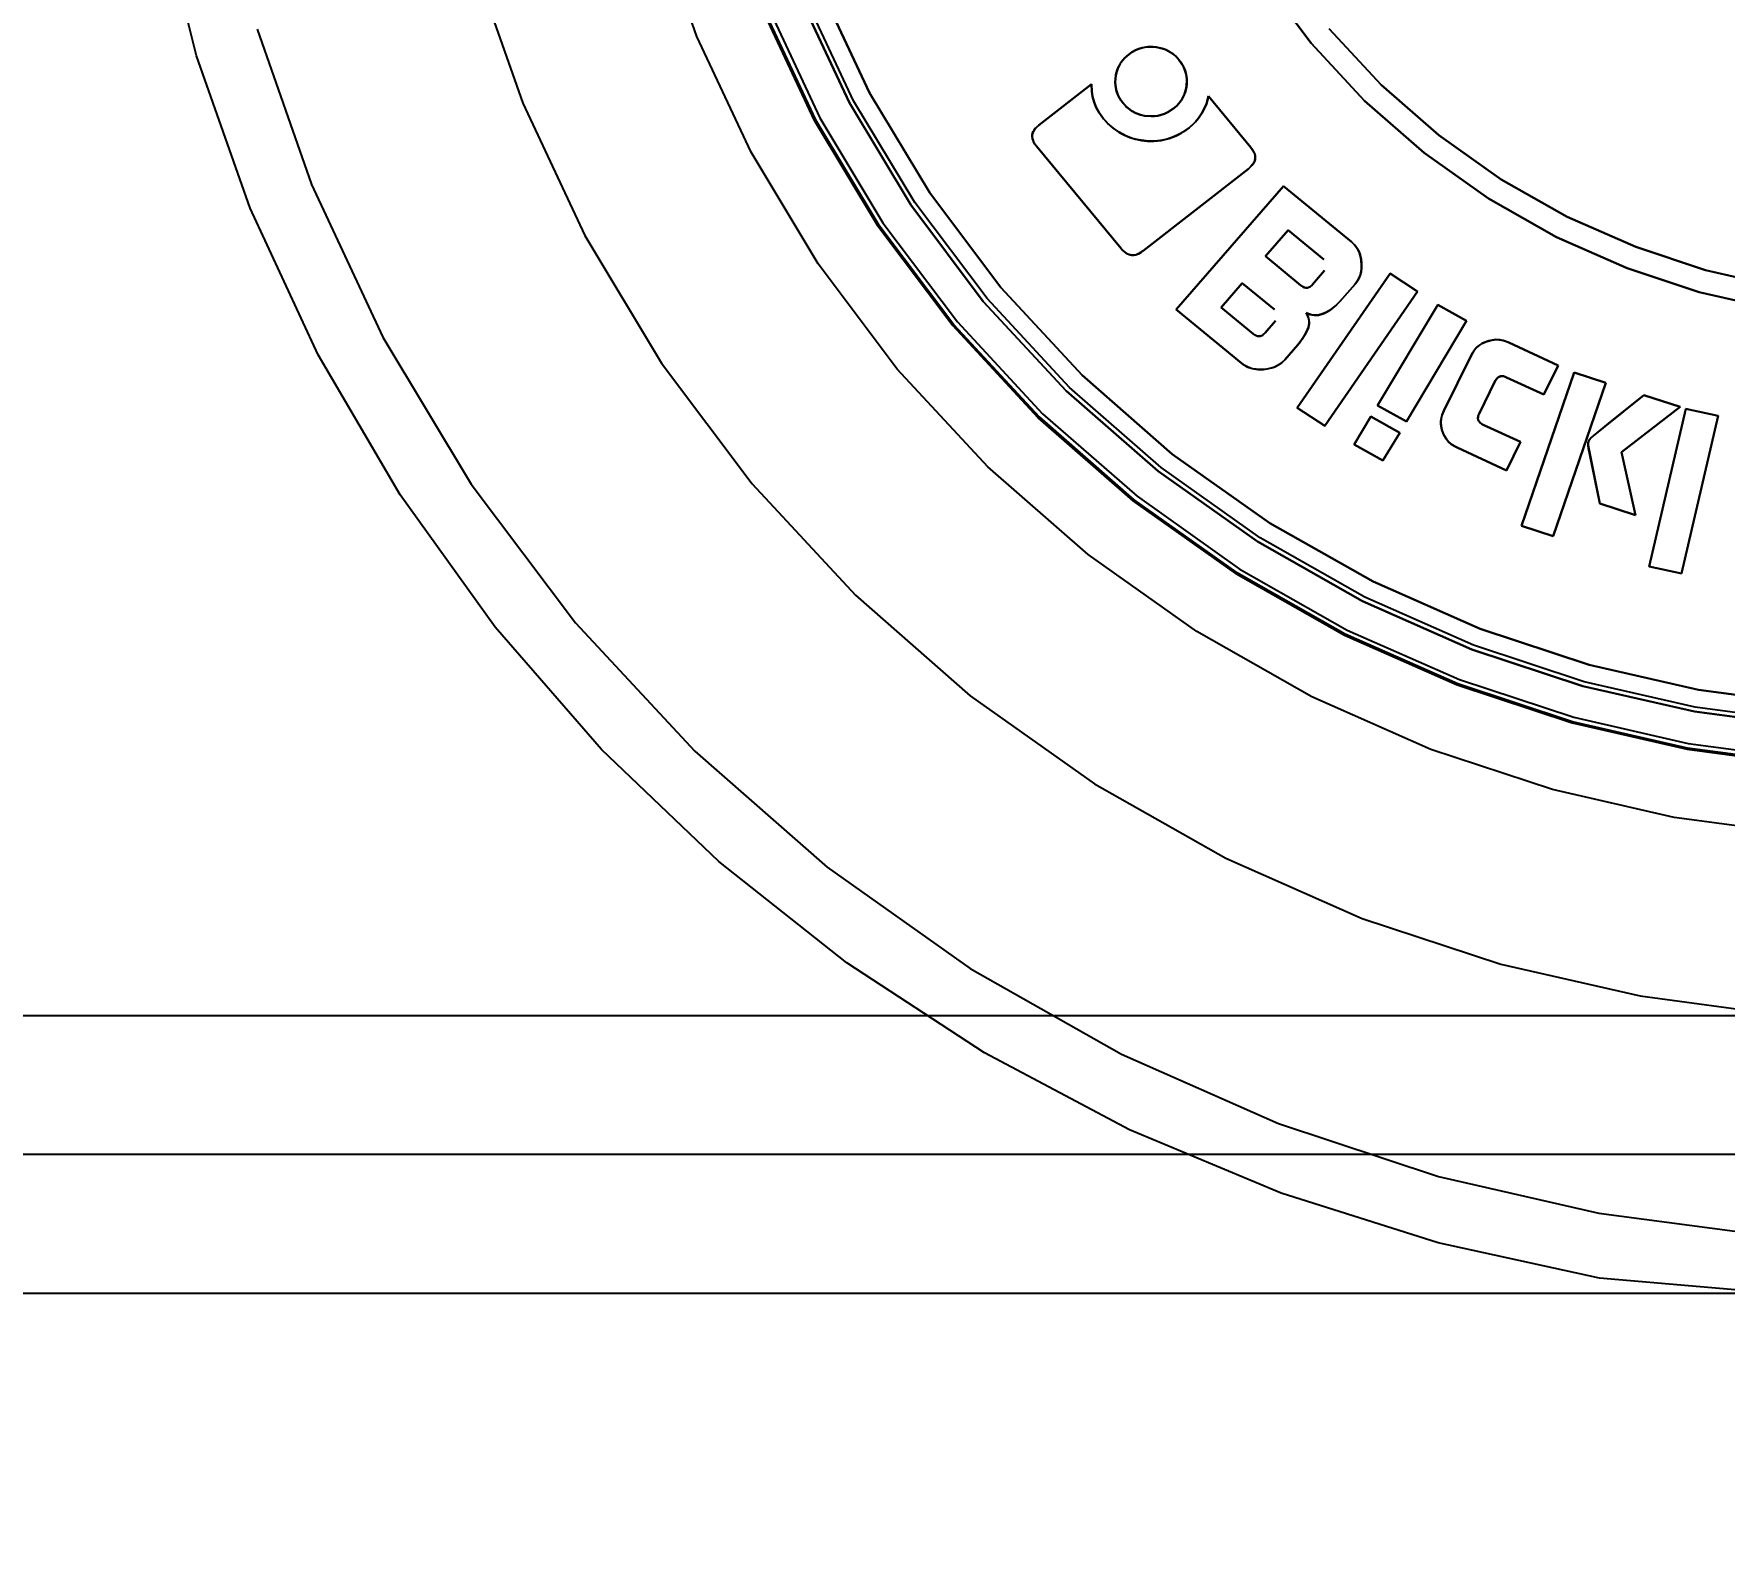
# Model space of a CAD drawing. Header units: millimetres. Extents: x 10366 to 13995, y 24552 to 29685.
# Drawn here: x 11271.51 to 11308.04, y 27949.26 to 27981.91 of the extents above; entities that cross this region are included whole.
import ezdxf

# ---------------------------------------------------------------- set-up
doc = ezdxf.new("R2010")
doc.units = ezdxf.units.MM
doc.header["$LTSCALE"] = 3
doc.layers.add('DomyÅ›lny', color=7, linetype='Continuous')
doc.styles.get("Standard").update_dxf_attribs({"font": 'arial.ttf'})
doc.dimstyles.new('MATEUSZ', dxfattribs={"dimtxt": 35, "dimasz": 16, "dimexe": 0.18, "dimexo": 0.0625, "dimgap": 0.09, "dimtad": 0, "dimdec": 0, "dimdsep": 46, "dimtxsty": 'Standard', "dimblk": 'DOT', "dimcen": 0.09, "dimse1": 1, "dimse2": 1, "dimadec": 0, "dimazin": 0, "dimtfac": 1, "dimtdec": 0, "dimtofl": 0, "dimtmove": 0, "dimatfit": 3, "dimfxl": 1, "dimtolj": 1, "dimtzin": 0, "dimlwd": 9, "dimlwe": 9, "dimarcsym": 0})

# ---------------------------------------------------------------- blocks, each defined once
blk = doc.blocks.new('_Dot')
at = {"color": 0, "linetype": 'ByBlock', "lineweight": -2}
blk.add_line((-0.5, 0), (-1, 0), dxfattribs=at)
at = {"color": 0, "linetype": 'ByBlock', "const_width": 0.5}
blk.add_lwpolyline([(-0.25, 0, 1), (0.25, 0, 1)], format="xyb", close=True, dxfattribs=at)
blk = doc.blocks.new('*D13')
at = {"color": 0, "lineweight": 9, "transparency": 16777216}
for p, q in [((11206.956, 27786.564), (11539.416, 27786.564)), ((11948.956, 27786.564), (11616.496, 27786.564))]:
    blk.add_line(p, q, dxfattribs=at)
at = {"layer": 'Defpoints', "color": 0, "transparency": 16777216}
for p in [(11190.956, 27954.706), (11964.956, 27954.706), (11964.956, 27786.564)]:
    blk.add_point(p, dxfattribs=at)
at = {"color": 0, "lineweight": 9, "transparency": 16777216, "xscale": 16, "yscale": 16, "zscale": 16, "rotation": 180}
blk.add_blockref('_Dot', (11190.956, 27786.564), dxfattribs=at)
at = {"color": 0, "lineweight": 9, "transparency": 16777216, "xscale": 16, "yscale": 16, "zscale": 16}
blk.add_blockref('_Dot', (11964.956, 27786.564), dxfattribs=at)
at = {"color": 0, "transparency": 16777216, "insert": (11577.956, 27786.564), "char_height": 35, "attachment_point": 5}
blk.add_mtext('\\A1;774', dxfattribs=at)

msp = doc.modelspace()

# ---------------------------------------------------------------- linework, layer by layer
at = {"layer": 'DomyÅ›lny'}
for p, q in [((11298.126, 27977.107), (11298.617, 27977.671)), ((11298.617, 27977.671), (11298.126, 27977.107)), ((11299.404, 27976.797), (11299.144, 27976.498)), ((11299.144, 27976.498), (11299.404, 27976.797)), ((11297.166, 27976.003), (11297.624, 27976.53)), ((11297.624, 27976.53), (11297.166, 27976.003)), ((11299.733, 27976.13), (11300.063, 27976.508)), ((11300.063, 27976.508), (11299.733, 27976.13)), ((11299.407, 27973.447), (11301.412, 27976.344)), ((11301.412, 27976.344), (11299.407, 27973.447)), ((11298.344, 27975.711), (11298.116, 27975.45)), ((11298.116, 27975.45), (11298.344, 27975.711)), ((11301.17, 27973.538), (11302.468, 27975.711)), ((11302.468, 27975.711), (11301.17, 27973.538)), ((11298.545, 27974.873), (11298.823, 27975.193)), ((11298.823, 27975.193), (11298.545, 27974.873)), ((11304.139, 27974.119), (11304.45, 27974.751)), ((11304.45, 27974.751), (11304.139, 27974.119)), ((11302.742, 27973.703), (11303.091, 27974.413)), ((11303.091, 27974.413), (11302.742, 27973.703)), ((11300.405, 27973.645), (11300.044, 27973.041)), ((11300.044, 27973.041), (11300.405, 27973.645)), ((11307.114, 27970.254), (11307.91, 27973.657)), ((11307.91, 27973.657), (11307.114, 27970.254)), ((11300.665, 27972.692), (11301.026, 27973.296)), ((11301.026, 27973.296), (11300.665, 27972.692)), ((11303.334, 27972.48), (11303.636, 27973.095)), ((11303.636, 27973.095), (11303.334, 27972.48)), ((11218.956, 27960.706), (11961.956, 27960.706)), ((11193.956, 27957.706), (11961.956, 27957.706)), ((11193.956, 27954.706), (11961.956, 27954.706))]:
    msp.add_line(p, q, dxfattribs=at)
for points in [[(11305.342, 27955.029, 0), (11301.861, 27955.792, 0), (11298.468, 27956.864, 0), (11295.191, 27958.235, 0), (11292.058, 27959.895, 0), (11289.077, 27961.841, 0), (11286.315, 27964.031, 0), (11283.778, 27966.452, 0), (11281.478, 27969.097, 0), (11279.427, 27971.953, 0), (11277.659, 27974.978, 0), (11276.188, 27978.15, 0), (11275.025, 27981.439, 0), (11274.182, 27984.817, 0)], [(11309.559, 27964.638, 0), (11306.958, 27964.985, 0), (11304.326, 27965.586, 0), (11301.701, 27966.453, 0), (11299.125, 27967.591, 0), (11296.642, 27968.998, 0), (11294.296, 27970.661, 0), (11292.127, 27972.56, 0), (11290.171, 27974.666, 0), (11288.458, 27976.945, 0), (11287.01, 27979.356, 0), (11285.838, 27981.857, 0), (11284.945, 27984.405, 0)], [(11281.059, 27983.325, 0), (11282.079, 27980.412, 0), (11283.419, 27977.553, 0), (11285.075, 27974.797, 0), (11287.033, 27972.192, 0), (11289.268, 27969.784, 0), (11291.748, 27967.613, 0), (11294.431, 27965.712, 0), (11297.269, 27964.105, 0), (11300.213, 27962.803, 0), (11303.214, 27961.813, 0), (11306.222, 27961.126, 0), (11309.196, 27960.729, 0)], [(11298.096, 27983.063, 0), (11299.11, 27981.713, 0), (11300.268, 27980.465, 0), (11301.553, 27979.341, 0), (11302.943, 27978.356, 0), (11304.414, 27977.522, 0), (11305.939, 27976.848, 0), (11307.494, 27976.335, 0), (11309.053, 27975.979, 0), (11310.594, 27975.774, 0), (11312.097, 27975.708, 0), (11313.6, 27975.774, 0), (11315.141, 27975.979, 0), (11316.7, 27976.335, 0), (11318.254, 27976.848, 0), (11319.78, 27977.522, 0), (11321.251, 27978.356, 0), (11322.64, 27979.341, 0), (11323.925, 27980.465, 0), (11325.084, 27981.713, 0), (11326.098, 27983.063, 0)], [(11326.098, 27983.063, 0), (11325.084, 27981.713, 0), (11323.925, 27980.465, 0), (11322.64, 27979.341, 0), (11321.251, 27978.356, 0), (11319.78, 27977.522, 0), (11318.254, 27976.848, 0), (11316.7, 27976.335, 0), (11315.141, 27975.979, 0), (11313.6, 27975.774, 0), (11312.097, 27975.708, 0), (11310.594, 27975.774, 0), (11309.053, 27975.979, 0), (11307.494, 27976.335, 0), (11305.939, 27976.848, 0), (11304.414, 27977.522, 0), (11302.943, 27978.356, 0), (11301.553, 27979.341, 0), (11300.268, 27980.465, 0), (11299.11, 27981.713, 0), (11298.096, 27983.063, 0)], [(11309.774, 27966.952, 0), (11307.393, 27967.27, 0), (11304.984, 27967.82, 0), (11302.582, 27968.613, 0), (11300.224, 27969.655, 0), (11297.952, 27970.942, 0), (11295.804, 27972.464, 0), (11293.819, 27974.203, 0), (11292.029, 27976.13, 0), (11290.461, 27978.216, 0), (11289.135, 27980.423, 0), (11288.062, 27982.712, 0)], [(11288.062, 27982.712, 0), (11289.135, 27980.423, 0), (11290.461, 27978.216, 0), (11292.029, 27976.13, 0), (11293.819, 27974.203, 0), (11295.804, 27972.464, 0), (11297.952, 27970.942, 0), (11300.224, 27969.655, 0), (11302.582, 27968.613, 0), (11304.984, 27967.82, 0), (11307.393, 27967.27, 0), (11309.774, 27966.952, 0)], [(11309.783, 27967.052, 0), (11307.412, 27967.368, 0), (11305.013, 27967.916, 0), (11302.62, 27968.706, 0), (11300.272, 27969.744, 0), (11298.008, 27971.026, 0), (11295.869, 27972.542, 0), (11293.891, 27974.273, 0), (11292.109, 27976.193, 0), (11290.547, 27978.271, 0), (11289.227, 27980.469, 0), (11288.158, 27982.749, 0)], [(11288.519, 27982.887, 0), (11289.571, 27980.642, 0), (11290.872, 27978.477, 0), (11292.41, 27976.431, 0), (11294.166, 27974.54, 0), (11296.113, 27972.834, 0), (11298.22, 27971.341, 0), (11300.45, 27970.078, 0), (11302.762, 27969.056, 0), (11305.119, 27968.278, 0), (11307.483, 27967.739, 0), (11309.818, 27967.427, 0)], [(11309.818, 27967.427, 0), (11307.483, 27967.739, 0), (11305.119, 27968.278, 0), (11302.762, 27969.056, 0), (11300.45, 27970.078, 0), (11298.22, 27971.341, 0), (11296.113, 27972.834, 0), (11294.166, 27974.54, 0), (11292.41, 27976.431, 0), (11290.872, 27978.477, 0), (11289.571, 27980.642, 0), (11288.519, 27982.887, 0)], [(11287.272, 27982.408, 0), (11288.38, 27980.044, 0), (11289.75, 27977.764, 0), (11291.369, 27975.61, 0), (11293.217, 27973.619, 0), (11295.268, 27971.824, 0), (11297.487, 27970.251, 0), (11299.834, 27968.922, 0), (11302.269, 27967.846, 0), (11304.75, 27967.026, 0), (11307.239, 27966.458, 0), (11309.698, 27966.13, 0)], [(11312.097, 27966.025, 0), (11309.698, 27966.13, 0), (11307.239, 27966.458, 0), (11304.75, 27967.026, 0), (11302.269, 27967.846, 0), (11299.834, 27968.922, 0), (11297.487, 27970.251, 0), (11295.268, 27971.824, 0), (11293.217, 27973.619, 0), (11291.369, 27975.61, 0), (11289.75, 27977.764, 0), (11288.38, 27980.044, 0), (11287.272, 27982.408, 0)], [(11312.097, 27966.051, 0), (11309.7, 27966.156, 0), (11307.243, 27966.483, 0), (11304.757, 27967.051, 0), (11302.279, 27967.869, 0), (11299.846, 27968.944, 0), (11297.501, 27970.273, 0), (11295.285, 27971.843, 0), (11293.236, 27973.637, 0), (11291.389, 27975.626, 0), (11289.771, 27977.778, 0), (11288.403, 27980.055, 0), (11287.296, 27982.417, 0)], [(11287.296, 27982.417, 0), (11288.403, 27980.055, 0), (11289.771, 27977.778, 0), (11291.389, 27975.626, 0), (11293.236, 27973.637, 0), (11295.285, 27971.843, 0), (11297.501, 27970.273, 0), (11299.846, 27968.944, 0), (11302.279, 27967.869, 0), (11304.757, 27967.051, 0), (11307.243, 27966.483, 0), (11309.7, 27966.156, 0)], [(11287.392, 27982.454, 0), (11288.495, 27980.101, 0), (11289.857, 27977.833, 0), (11291.469, 27975.689, 0), (11293.309, 27973.707, 0), (11295.35, 27971.921, 0), (11297.557, 27970.356, 0), (11299.893, 27969.033, 0), (11302.316, 27967.962, 0), (11304.786, 27967.147, 0), (11307.262, 27966.581, 0), (11309.709, 27966.255, 0)], [(11276.336, 27982.013, 0), (11277.512, 27978.656, 0), (11279.056, 27975.362, 0), (11280.964, 27972.187, 0), (11283.219, 27969.186, 0), (11285.795, 27966.412, 0), (11288.652, 27963.91, 0), (11291.743, 27961.72, 0), (11295.013, 27959.868, 0), (11298.405, 27958.369, 0), (11301.862, 27957.227, 0), (11305.328, 27956.436, 0), (11308.755, 27955.979, 0), (11312.097, 27955.833, 0)], [(11324.689, 27982.024, 0), (11323.566, 27980.815, 0), (11322.32, 27979.724, 0), (11320.972, 27978.769, 0), (11319.546, 27977.961, 0), (11318.067, 27977.308, 0), (11316.56, 27976.81, 0), (11315.048, 27976.465, 0), (11313.554, 27976.266, 0), (11312.097, 27976.202, 0), (11310.639, 27976.266, 0), (11309.146, 27976.465, 0), (11307.634, 27976.81, 0), (11306.127, 27977.308, 0), (11304.647, 27977.961, 0), (11303.221, 27978.769, 0), (11301.874, 27979.724, 0), (11300.628, 27980.815, 0), (11299.505, 27982.024, 0)], [(11299.505, 27982.024, 0), (11300.628, 27980.815, 0), (11301.874, 27979.724, 0), (11303.221, 27978.769, 0), (11304.647, 27977.961, 0), (11306.127, 27977.308, 0), (11307.634, 27976.81, 0), (11309.146, 27976.465, 0), (11310.639, 27976.266, 0), (11312.097, 27976.202, 0), (11313.554, 27976.266, 0), (11315.048, 27976.465, 0), (11316.56, 27976.81, 0), (11318.067, 27977.308, 0), (11319.546, 27977.961, 0), (11320.972, 27978.769, 0), (11322.32, 27979.724, 0), (11323.566, 27980.815, 0), (11324.689, 27982.024, 0)], [(11295.17, 27981.467, 0), (11295.086, 27981.393, 0), (11295.037, 27981.338, 0), (11294.988, 27981.268, 0), (11294.944, 27981.185, 0), (11294.913, 27981.102, 0), (11294.893, 27981.02, 0), (11294.882, 27980.941, 0), (11294.879, 27980.87, 0), (11294.889, 27980.755, 0), (11294.904, 27980.684, 0), (11294.934, 27980.599, 0), (11294.966, 27980.534, 0), (11295.05, 27980.412, 0)], [(11295.05, 27980.412, 0), (11295, 27980.479, 0), (11294.948, 27980.569, 0), (11294.915, 27980.65, 0), (11294.899, 27980.704, 0), (11294.883, 27980.8, 0), (11294.879, 27980.865, 0), (11294.882, 27980.94, 0), (11294.894, 27981.027, 0), (11294.923, 27981.132, 0), (11294.946, 27981.189, 0), (11294.976, 27981.247, 0), (11295.01, 27981.301, 0), (11295.08, 27981.387, 0), (11295.17, 27981.467, 0)], [(11295.17, 27981.467, 0), (11295.236, 27981.514, 0), (11295.331, 27981.566, 0), (11295.391, 27981.591, 0), (11295.459, 27981.611, 0), (11295.524, 27981.625, 0), (11295.64, 27981.634, 0), (11295.731, 27981.63, 0), (11295.865, 27981.606, 0), (11295.963, 27981.573, 0), (11296.018, 27981.547, 0), (11296.083, 27981.509, 0), (11296.136, 27981.471, 0), (11296.181, 27981.433, 0), (11296.256, 27981.353, 0)], [(11296.256, 27981.353, 0), (11296.186, 27981.428, 0), (11296.143, 27981.466, 0), (11296.091, 27981.504, 0), (11296.028, 27981.542, 0), (11295.982, 27981.565, 0), (11295.895, 27981.598, 0), (11295.769, 27981.626, 0), (11295.69, 27981.633, 0), (11295.585, 27981.632, 0), (11295.459, 27981.611, 0), (11295.392, 27981.591, 0), (11295.331, 27981.567, 0), (11295.236, 27981.514, 0), (11295.17, 27981.467, 0)], [(11296.139, 27980.297, 0), (11296.209, 27980.359, 0), (11296.282, 27980.441, 0), (11296.318, 27980.493, 0), (11296.351, 27980.552, 0), (11296.376, 27980.61, 0), (11296.408, 27980.714, 0), (11296.421, 27980.795, 0), (11296.426, 27980.916, 0), (11296.417, 27981.012, 0), (11296.401, 27981.083, 0), (11296.359, 27981.192, 0), (11296.308, 27981.283, 0), (11296.256, 27981.353, 0)], [(11296.256, 27981.353, 0), (11296.339, 27981.232, 0), (11296.375, 27981.157, 0), (11296.395, 27981.103, 0), (11296.413, 27981.033, 0), (11296.425, 27980.944, 0), (11296.425, 27980.829, 0), (11296.416, 27980.759, 0), (11296.395, 27980.665, 0), (11296.351, 27980.552, 0), (11296.318, 27980.493, 0), (11296.282, 27980.441, 0), (11296.209, 27980.359, 0), (11296.139, 27980.297, 0)], [(11294.366, 27980.829, 0), (11293.23, 27979.942, 0)], [(11293.23, 27979.942, 0), (11294.366, 27980.829, 0)], [(11294.629, 27980.078, 0), (11294.526, 27980.221, 0), (11294.471, 27980.32, 0), (11294.422, 27980.44, 0), (11294.388, 27980.562, 0), (11294.371, 27980.668, 0), (11294.366, 27980.829, 0)], [(11294.366, 27980.829, 0), (11294.371, 27980.668, 0), (11294.388, 27980.562, 0), (11294.422, 27980.44, 0), (11294.471, 27980.32, 0), (11294.526, 27980.221, 0), (11294.629, 27980.078, 0)], [(11295.05, 27980.412, 0), (11295.118, 27980.34, 0), (11295.163, 27980.3, 0), (11295.23, 27980.251, 0), (11295.328, 27980.199, 0), (11295.426, 27980.163, 0), (11295.514, 27980.144, 0), (11295.655, 27980.132, 0), (11295.728, 27980.134, 0), (11295.802, 27980.144, 0), (11295.875, 27980.16, 0), (11295.946, 27980.186, 0), (11296.014, 27980.218, 0), (11296.139, 27980.297, 0)], [(11296.139, 27980.297, 0), (11296.014, 27980.218, 0), (11295.946, 27980.186, 0), (11295.875, 27980.16, 0), (11295.802, 27980.144, 0), (11295.728, 27980.134, 0), (11295.586, 27980.135, 0), (11295.513, 27980.144, 0), (11295.426, 27980.163, 0), (11295.328, 27980.199, 0), (11295.231, 27980.251, 0), (11295.163, 27980.3, 0), (11295.118, 27980.339, 0), (11295.05, 27980.412, 0)], [(11296.898, 27980.564, 0), (11296.85, 27980.401, 0), (11296.811, 27980.309, 0), (11296.753, 27980.202, 0), (11296.682, 27980.094, 0), (11296.611, 27980.009, 0), (11296.542, 27979.941, 0), (11296.475, 27979.883, 0)], [(11296.475, 27979.883, 0), (11296.612, 27980.009, 0), (11296.682, 27980.094, 0), (11296.754, 27980.202, 0), (11296.811, 27980.309, 0), (11296.85, 27980.401, 0), (11296.898, 27980.564, 0)], [(11297.811, 27979.46, 0), (11296.898, 27980.564, 0)], [(11296.898, 27980.564, 0), (11297.811, 27979.46, 0)], [(11296.475, 27979.883, 0), (11296.354, 27979.798, 0), (11296.259, 27979.743, 0), (11296.142, 27979.688, 0), (11296.003, 27979.64, 0), (11295.861, 27979.609, 0), (11295.729, 27979.595, 0), (11295.609, 27979.594, 0), (11295.386, 27979.621, 0), (11295.254, 27979.655, 0), (11295.11, 27979.709, 0), (11294.962, 27979.786, 0), (11294.825, 27979.884, 0), (11294.713, 27979.985, 0), (11294.629, 27980.078, 0)], [(11294.629, 27980.078, 0), (11294.766, 27979.934, 0), (11294.862, 27979.855, 0), (11294.968, 27979.783, 0), (11295.08, 27979.722, 0), (11295.198, 27979.674, 0), (11295.32, 27979.636, 0), (11295.444, 27979.611, 0), (11295.572, 27979.596, 0), (11295.715, 27979.594, 0), (11295.872, 27979.611, 0), (11296.042, 27979.652, 0), (11296.198, 27979.712, 0), (11296.322, 27979.778, 0), (11296.475, 27979.883, 0)], [(11293.23, 27979.942, 0), (11293.178, 27979.896, 0), (11293.151, 27979.867, 0), (11293.126, 27979.834, 0), (11293.106, 27979.795, 0), (11293.097, 27979.774, 0), (11293.091, 27979.752, 0), (11293.087, 27979.73, 0), (11293.085, 27979.709, 0), (11293.085, 27979.689, 0), (11293.09, 27979.656, 0), (11293.096, 27979.63, 0), (11293.114, 27979.582, 0), (11293.139, 27979.538, 0), (11293.177, 27979.486, 0)], [(11293.177, 27979.486, 0), (11293.144, 27979.532, 0), (11293.115, 27979.58, 0), (11293.104, 27979.606, 0), (11293.095, 27979.633, 0), (11293.089, 27979.661, 0), (11293.085, 27979.694, 0), (11293.087, 27979.731, 0), (11293.095, 27979.767, 0), (11293.109, 27979.802, 0), (11293.127, 27979.835, 0), (11293.15, 27979.865, 0), (11293.175, 27979.893, 0), (11293.23, 27979.942, 0)], [(11293.177, 27979.486, 0), (11295.01, 27977.273, 0)], [(11295.01, 27977.273, 0), (11293.177, 27979.486, 0)], [(11297.757, 27978.997, 0), (11297.796, 27979.032, 0), (11297.84, 27979.078, 0), (11297.86, 27979.106, 0), (11297.879, 27979.137, 0), (11297.888, 27979.157, 0), (11297.896, 27979.181, 0), (11297.902, 27979.208, 0), (11297.904, 27979.236, 0), (11297.904, 27979.261, 0), (11297.901, 27979.284, 0), (11297.893, 27979.318, 0), (11297.882, 27979.347, 0), (11297.855, 27979.398, 0), (11297.811, 27979.46, 0)], [(11297.811, 27979.46, 0), (11297.87, 27979.372, 0), (11297.883, 27979.345, 0), (11297.894, 27979.316, 0), (11297.902, 27979.28, 0), (11297.904, 27979.257, 0), (11297.904, 27979.231, 0), (11297.901, 27979.202, 0), (11297.894, 27979.176, 0), (11297.886, 27979.153, 0), (11297.868, 27979.118, 0), (11297.849, 27979.089, 0), (11297.806, 27979.041, 0), (11297.757, 27978.997, 0)], [(11295.484, 27977.223, 0), (11297.757, 27978.997, 0)], [(11297.757, 27978.997, 0), (11295.484, 27977.223, 0)], [(11298.515, 27978.623, 0), (11296.195, 27975.957, 0)], [(11296.195, 27975.957, 0), (11298.515, 27978.623, 0)], [(11299.984, 27977.418, 0), (11298.515, 27978.623, 0)], [(11298.515, 27978.623, 0), (11299.984, 27977.418, 0)], [(11298.617, 27977.671, 0), (11299.384, 27977.041, 0)], [(11299.384, 27977.041, 0), (11298.617, 27977.671, 0)], [(11295.01, 27977.273, 0), (11295.045, 27977.234, 0), (11295.089, 27977.195, 0), (11295.115, 27977.177, 0), (11295.144, 27977.161, 0), (11295.182, 27977.145, 0), (11295.205, 27977.138, 0), (11295.232, 27977.134, 0), (11295.26, 27977.132, 0), (11295.285, 27977.133, 0), (11295.326, 27977.14, 0), (11295.358, 27977.15, 0), (11295.387, 27977.162, 0), (11295.44, 27977.192, 0), (11295.484, 27977.223, 0)], [(11295.484, 27977.223, 0), (11295.391, 27977.164, 0), (11295.364, 27977.152, 0), (11295.334, 27977.142, 0), (11295.297, 27977.135, 0), (11295.275, 27977.132, 0), (11295.25, 27977.132, 0), (11295.224, 27977.135, 0), (11295.199, 27977.14, 0), (11295.177, 27977.146, 0), (11295.141, 27977.162, 0), (11295.11, 27977.18, 0), (11295.083, 27977.2, 0), (11295.01, 27977.273, 0)], [(11298.892, 27976.477, 0), (11298.126, 27977.107, 0)], [(11298.126, 27977.107, 0), (11298.892, 27976.477, 0)], [(11300.063, 27976.508, 0), (11300.074, 27976.522, 0), (11300.119, 27976.587, 0), (11300.145, 27976.634, 0), (11300.169, 27976.689, 0), (11300.187, 27976.752, 0), (11300.2, 27976.83, 0), (11300.204, 27976.92, 0), (11300.196, 27977.017, 0), (11300.179, 27977.106, 0), (11300.155, 27977.183, 0), (11300.126, 27977.244, 0), (11300.093, 27977.299, 0), (11300.055, 27977.349, 0), (11300.02, 27977.386, 0), (11299.984, 27977.418, 0)], [(11299.984, 27977.418, 0), (11300.047, 27977.358, 0), (11300.079, 27977.321, 0), (11300.11, 27977.274, 0), (11300.141, 27977.215, 0), (11300.169, 27977.14, 0), (11300.191, 27977.053, 0), (11300.203, 27976.953, 0), (11300.202, 27976.857, 0), (11300.191, 27976.772, 0), (11300.174, 27976.703, 0), (11300.15, 27976.644, 0), (11300.122, 27976.593, 0), (11300.063, 27976.508, 0)], [(11300.817, 27976.733, 0), (11298.812, 27973.835, 0)], [(11298.812, 27973.835, 0), (11300.817, 27976.733, 0)], [(11301.412, 27976.344, 0), (11300.817, 27976.733, 0)], [(11300.817, 27976.733, 0), (11301.412, 27976.344, 0)], [(11297.624, 27976.53, 0), (11298.322, 27975.957, 0)], [(11298.322, 27975.957, 0), (11297.624, 27976.53, 0)], [(11299.144, 27976.498, 0), (11299.124, 27976.477, 0), (11299.095, 27976.454, 0), (11299.077, 27976.443, 0), (11299.055, 27976.433, 0), (11299.041, 27976.429, 0), (11299.025, 27976.427, 0), (11299.009, 27976.426, 0), (11298.995, 27976.427, 0), (11298.984, 27976.429, 0), (11298.967, 27976.434, 0), (11298.937, 27976.447, 0), (11298.913, 27976.462, 0), (11298.892, 27976.477, 0)], [(11298.892, 27976.477, 0), (11298.934, 27976.449, 0), (11298.964, 27976.435, 0), (11298.982, 27976.43, 0), (11298.993, 27976.427, 0), (11299.006, 27976.426, 0), (11299.021, 27976.426, 0), (11299.038, 27976.429, 0), (11299.052, 27976.432, 0), (11299.064, 27976.437, 0), (11299.083, 27976.446, 0), (11299.099, 27976.457, 0), (11299.126, 27976.479, 0), (11299.144, 27976.498, 0)], [(11297.863, 27975.43, 0), (11297.166, 27976.003, 0)], [(11297.166, 27976.003, 0), (11297.863, 27975.43, 0)], [(11299.005, 27975.882, 0), (11299.081, 27975.852, 0), (11299.13, 27975.839, 0), (11299.175, 27975.834, 0), (11299.234, 27975.834, 0), (11299.269, 27975.838, 0), (11299.319, 27975.85, 0), (11299.385, 27975.872, 0), (11299.459, 27975.908, 0), (11299.528, 27975.95, 0), (11299.639, 27976.036, 0), (11299.733, 27976.13, 0)], [(11299.733, 27976.13, 0), (11299.663, 27976.058, 0), (11299.532, 27975.953, 0), (11299.448, 27975.902, 0), (11299.358, 27975.862, 0), (11299.287, 27975.842, 0), (11299.239, 27975.835, 0), (11299.183, 27975.834, 0), (11299.117, 27975.842, 0), (11299.054, 27975.861, 0), (11299.005, 27975.882, 0)], [(11301.847, 27976.061, 0), (11300.549, 27973.887, 0)], [(11300.549, 27973.887, 0), (11301.847, 27976.061, 0)], [(11302.468, 27975.711, 0), (11301.847, 27976.061, 0)], [(11301.847, 27976.061, 0), (11302.468, 27975.711, 0)], [(11296.195, 27975.957, 0), (11297.608, 27974.797, 0)], [(11297.608, 27974.797, 0), (11296.195, 27975.957, 0)], [(11298.823, 27975.193, 0), (11298.859, 27975.236, 0), (11298.981, 27975.414, 0), (11299.036, 27975.526, 0), (11299.054, 27975.576, 0), (11299.064, 27975.619, 0), (11299.068, 27975.653, 0), (11299.067, 27975.706, 0), (11299.061, 27975.748, 0), (11299.053, 27975.777, 0), (11299.04, 27975.813, 0), (11299.005, 27975.882, 0)], [(11299.005, 27975.882, 0), (11299.031, 27975.835, 0), (11299.044, 27975.804, 0), (11299.057, 27975.762, 0), (11299.065, 27975.726, 0), (11299.068, 27975.679, 0), (11299.068, 27975.65, 0), (11299.063, 27975.615, 0), (11299.053, 27975.572, 0), (11299.035, 27975.521, 0), (11298.979, 27975.41, 0), (11298.915, 27975.312, 0), (11298.823, 27975.193, 0)], [(11298.116, 27975.45, 0), (11298.094, 27975.427, 0), (11298.079, 27975.414, 0), (11298.061, 27975.402, 0), (11298.04, 27975.39, 0), (11298.029, 27975.386, 0), (11298.016, 27975.382, 0), (11298.002, 27975.38, 0), (11297.987, 27975.378, 0), (11297.973, 27975.379, 0), (11297.962, 27975.38, 0), (11297.944, 27975.385, 0), (11297.929, 27975.39, 0), (11297.902, 27975.403, 0), (11297.88, 27975.418, 0), (11297.863, 27975.43, 0)], [(11297.863, 27975.43, 0), (11297.907, 27975.4, 0), (11297.937, 27975.387, 0), (11297.954, 27975.382, 0), (11297.965, 27975.38, 0), (11297.977, 27975.379, 0), (11297.991, 27975.379, 0), (11298.005, 27975.38, 0), (11298.018, 27975.383, 0), (11298.03, 27975.386, 0), (11298.05, 27975.395, 0), (11298.068, 27975.406, 0), (11298.084, 27975.418, 0), (11298.116, 27975.45, 0)], [(11303.381, 27975.246, 0), (11303.265, 27975.288, 0), (11303.192, 27975.302, 0), (11303.104, 27975.306, 0), (11303.021, 27975.297, 0), (11302.951, 27975.281, 0), (11302.85, 27975.245, 0), (11302.803, 27975.221, 0), (11302.756, 27975.191, 0), (11302.708, 27975.152, 0), (11302.663, 27975.108, 0), (11302.629, 27975.067, 0), (11302.568, 27974.967, 0)], [(11302.568, 27974.967, 0), (11302.598, 27975.02, 0), (11302.646, 27975.088, 0), (11302.68, 27975.126, 0), (11302.722, 27975.164, 0), (11302.764, 27975.197, 0), (11302.806, 27975.223, 0), (11302.889, 27975.261, 0), (11302.936, 27975.277, 0), (11303.015, 27975.296, 0), (11303.065, 27975.303, 0), (11303.12, 27975.306, 0), (11303.176, 27975.303, 0), (11303.227, 27975.297, 0), (11303.311, 27975.274, 0), (11303.381, 27975.246, 0)], [(11302.568, 27974.967, 0), (11301.978, 27973.766, 0)], [(11301.978, 27973.766, 0), (11302.568, 27974.967, 0)], [(11304.45, 27974.751, 0), (11303.381, 27975.246, 0)], [(11303.381, 27975.246, 0), (11304.45, 27974.751, 0)], [(11297.608, 27974.797, 0), (11297.687, 27974.741, 0), (11297.743, 27974.714, 0), (11297.814, 27974.688, 0), (11297.873, 27974.674, 0), (11297.963, 27974.662, 0), (11298.08, 27974.662, 0), (11298.201, 27974.68, 0), (11298.29, 27974.704, 0), (11298.342, 27974.724, 0), (11298.411, 27974.76, 0), (11298.463, 27974.795, 0), (11298.502, 27974.829, 0), (11298.545, 27974.873, 0)], [(11298.545, 27974.873, 0), (11298.481, 27974.81, 0), (11298.434, 27974.774, 0), (11298.371, 27974.738, 0), (11298.319, 27974.715, 0), (11298.249, 27974.691, 0), (11298.147, 27974.67, 0), (11298.026, 27974.66, 0), (11297.924, 27974.666, 0), (11297.849, 27974.679, 0), (11297.767, 27974.704, 0), (11297.708, 27974.73, 0), (11297.662, 27974.757, 0), (11297.608, 27974.797, 0)], [(11304.796, 27974.593, 0), (11303.661, 27971.281, 0)], [(11303.661, 27971.281, 0), (11304.796, 27974.593, 0)], [(11305.477, 27974.373, 0), (11304.796, 27974.593, 0)], [(11304.796, 27974.593, 0), (11305.477, 27974.373, 0)], [(11303.091, 27974.413, 0), (11303.117, 27974.455, 0), (11303.135, 27974.476, 0), (11303.146, 27974.487, 0), (11303.162, 27974.498, 0), (11303.172, 27974.503, 0), (11303.184, 27974.509, 0), (11303.198, 27974.513, 0), (11303.211, 27974.516, 0), (11303.233, 27974.517, 0), (11303.251, 27974.517, 0), (11303.271, 27974.514, 0), (11303.292, 27974.508, 0), (11303.333, 27974.492, 0)], [(11303.333, 27974.492, 0), (11303.305, 27974.504, 0), (11303.271, 27974.514, 0), (11303.251, 27974.516, 0), (11303.23, 27974.517, 0), (11303.217, 27974.517, 0), (11303.203, 27974.514, 0), (11303.188, 27974.51, 0), (11303.174, 27974.504, 0), (11303.162, 27974.498, 0), (11303.146, 27974.486, 0), (11303.134, 27974.475, 0), (11303.115, 27974.452, 0), (11303.091, 27974.413, 0)], [(11303.333, 27974.492, 0), (11304.139, 27974.119, 0)], [(11304.139, 27974.119, 0), (11303.333, 27974.492, 0)], [(11304.342, 27971.061, 0), (11305.477, 27974.373, 0)], [(11305.477, 27974.373, 0), (11304.342, 27971.061, 0)], [(11298.812, 27973.835, 0), (11299.407, 27973.447, 0)], [(11299.407, 27973.447, 0), (11298.812, 27973.835, 0)], [(11300.549, 27973.887, 0), (11301.17, 27973.538, 0)], [(11301.17, 27973.538, 0), (11300.549, 27973.887, 0)], [(11306.302, 27974.106, 0), (11305.421, 27973.4, 0), (11305.203, 27973.218, 0), (11305.151, 27973.172, 0), (11305.134, 27973.152, 0), (11305.122, 27973.134, 0), (11305.109, 27973.105, 0), (11305.102, 27973.081, 0), (11305.098, 27973.06, 0), (11305.097, 27973.041, 0), (11305.098, 27973.023, 0), (11305.352, 27971.764, 0)], [(11305.352, 27971.764, 0), (11305.135, 27972.818, 0), (11305.109, 27972.956, 0), (11305.1, 27973.014, 0), (11305.097, 27973.032, 0), (11305.098, 27973.055, 0), (11305.102, 27973.083, 0), (11305.106, 27973.098, 0), (11305.112, 27973.115, 0), (11305.12, 27973.131, 0), (11305.129, 27973.145, 0), (11305.138, 27973.157, 0), (11305.156, 27973.177, 0), (11305.213, 27973.227, 0), (11305.54, 27973.495, 0), (11306.302, 27974.106, 0)], [(11305.821, 27972.872, 0), (11307.087, 27973.853, 0)], [(11307.087, 27973.853, 0), (11305.821, 27972.872, 0)], [(11307.087, 27973.853, 0), (11306.302, 27974.106, 0)], [(11306.302, 27974.106, 0), (11307.087, 27973.853, 0)], [(11307.21, 27973.811, 0), (11306.414, 27970.408, 0)], [(11306.414, 27970.408, 0), (11307.21, 27973.811, 0)], [(11307.91, 27973.657, 0), (11307.21, 27973.811, 0)], [(11307.21, 27973.811, 0), (11307.91, 27973.657, 0)], [(11301.026, 27973.296, 0), (11300.405, 27973.645, 0)], [(11300.405, 27973.645, 0), (11301.026, 27973.296, 0)], [(11301.978, 27973.766, 0), (11301.938, 27973.665, 0), (11301.924, 27973.601, 0), (11301.917, 27973.515, 0), (11301.922, 27973.438, 0), (11301.945, 27973.337, 0), (11301.965, 27973.282, 0), (11301.988, 27973.234, 0), (11302.037, 27973.156, 0), (11302.084, 27973.101, 0), (11302.142, 27973.05, 0), (11302.207, 27973.006, 0), (11302.265, 27972.975, 0)], [(11302.265, 27972.975, 0), (11302.207, 27973.006, 0), (11302.141, 27973.051, 0), (11302.083, 27973.102, 0), (11302.036, 27973.158, 0), (11301.986, 27973.237, 0), (11301.964, 27973.286, 0), (11301.944, 27973.342, 0), (11301.93, 27973.395, 0), (11301.918, 27973.484, 0), (11301.918, 27973.545, 0), (11301.927, 27973.62, 0), (11301.943, 27973.68, 0), (11301.978, 27973.766, 0)], [(11302.742, 27973.703, 0), (11302.732, 27973.679, 0), (11302.722, 27973.646, 0), (11302.719, 27973.628, 0), (11302.717, 27973.608, 0), (11302.718, 27973.596, 0), (11302.72, 27973.583, 0), (11302.724, 27973.569, 0), (11302.73, 27973.555, 0), (11302.737, 27973.543, 0), (11302.744, 27973.533, 0), (11302.757, 27973.518, 0), (11302.77, 27973.506, 0), (11302.797, 27973.486, 0), (11302.83, 27973.468, 0)], [(11302.83, 27973.468, 0), (11302.783, 27973.496, 0), (11302.769, 27973.507, 0), (11302.755, 27973.519, 0), (11302.742, 27973.535, 0), (11302.735, 27973.546, 0), (11302.728, 27973.558, 0), (11302.723, 27973.573, 0), (11302.72, 27973.586, 0), (11302.718, 27973.599, 0), (11302.718, 27973.62, 0), (11302.72, 27973.639, 0), (11302.724, 27973.656, 0), (11302.742, 27973.703, 0)], [(11303.636, 27973.095, 0), (11302.83, 27973.468, 0)], [(11302.83, 27973.468, 0), (11303.636, 27973.095, 0)], [(11300.044, 27973.041, 0), (11300.665, 27972.692, 0)], [(11300.665, 27972.692, 0), (11300.044, 27973.041, 0)], [(11302.265, 27972.975, 0), (11303.334, 27972.48, 0)], [(11303.334, 27972.48, 0), (11302.265, 27972.975, 0)], [(11306.118, 27971.516, 0), (11305.821, 27972.872, 0)], [(11305.821, 27972.872, 0), (11306.118, 27971.516, 0)], [(11305.352, 27971.764, 0), (11306.118, 27971.516, 0)], [(11306.118, 27971.516, 0), (11305.352, 27971.764, 0)], [(11303.661, 27971.281, 0), (11304.342, 27971.061, 0)], [(11304.342, 27971.061, 0), (11303.661, 27971.281, 0)], [(11306.414, 27970.408, 0), (11307.114, 27970.254, 0)], [(11307.114, 27970.254, 0), (11306.414, 27970.408, 0)], [(11318.574, 27954.982, 0), (11312.036, 27954.451, 0), (11305.342, 27955.029, 0)]]:
    msp.add_polyline3d(points, dxfattribs=at)

# ---------------------------------------------------------------- dimensions: what is measured, and where the dimension line sits
dim = msp.add_linear_dim(base=(11964.956, 27786.564), p1=(11190.956, 27954.706), p2=(11964.956, 27954.706), dimstyle='MATEUSZ')
dim.commit()
dim.dimension.update_dxf_attribs({"geometry": '*D13', "text_midpoint": (11577.956, 27786.564)})

doc.saveas('drawing.dxf')
